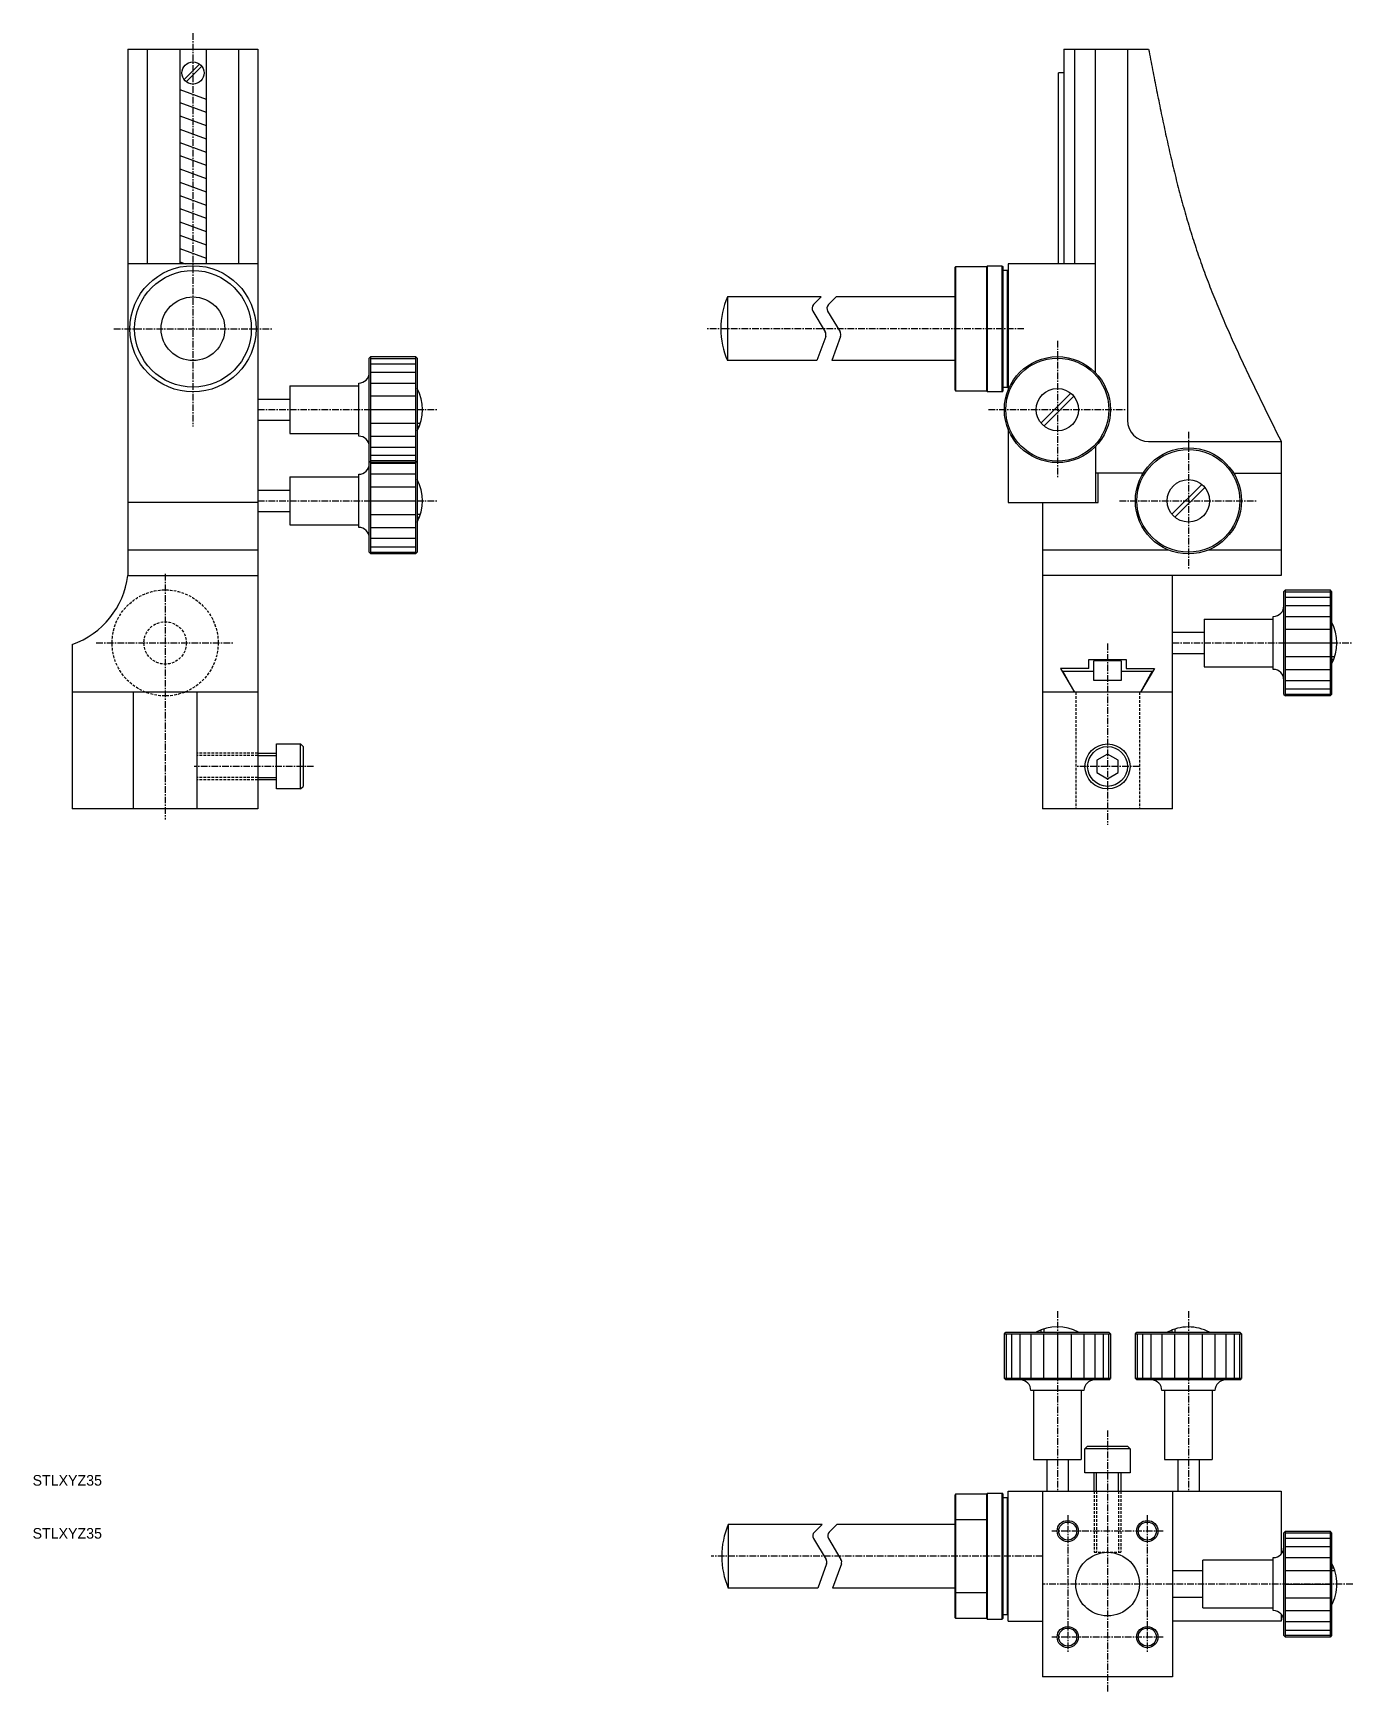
# Model space of a CAD drawing. Extents: x 755 to 1004, y -1423 to -1110.
import ezdxf

# ---------------------------------------------------------------- set-up
doc = ezdxf.new("R2010")
doc.units = 0
doc.linetypes.add('CENTER', pattern=[2, 1.25, -0.25, 0.25, -0.25])
doc.linetypes.add('DASHED', pattern=[0.75, 0.5, -0.25])
doc.layers.get('0').update_dxf_attribs({"linetype": 'CONTINUOUS'})
doc.layers.add('CENTER', color=1, linetype='CENTER')

msp = doc.modelspace()

# ---------------------------------------------------------------- linework, layer by layer
at = {"color": 7, "linetype": 'CONTINUOUS'}
for p, q in [((772.78, -1113.17), (772.78, -1212.47)), ((772.78, -1113.17), (797.28, -1113.17)), ((776.47, -1153.67), (776.47, -1113.17)), ((782.53, -1113.17), (782.53, -1153.67)), ((787.53, -1113.17), (787.53, -1153.67)), ((793.59, -1113.17), (793.59, -1153.67)), ((797.28, -1113.17), (797.28, -1256.47)), ((949.22, -1113.17), (965.22, -1113.17)), ((949.22, -1113.17), (949.22, -1153.67)), ((951.22, -1113.17), (951.22, -1153.67)), ((955.22, -1174.23), (955.22, -1113.17)), ((961.22, -1113.17), (961.22, -1183.17)), ((783.34, -1118.92), (786.28, -1115.98)), ((786.71, -1116.41), (783.77, -1119.35)), ((949.22, -1117.67), (948.22, -1117.67)), ((948.22, -1153.67), (948.22, -1117.67)), ((797.28, -1153.67), (772.78, -1153.67)), ((928.87, -1154.17), (928.72, -1154.32)), ((928.87, -1154.17), (928.72, -1154.32)), ((928.72, -1177.52), (928.72, -1154.32)), ((928.72, -1177.52), (928.72, -1154.32)), ((928.87, -1177.67), (928.87, -1154.17)), ((928.87, -1154.17), (934.72, -1154.17)), ((928.87, -1177.67), (928.87, -1154.17)), ((934.87, -1154.02), (934.72, -1154.17)), ((934.72, -1177.67), (934.72, -1154.17)), ((934.87, -1154.02), (937.57, -1154.02)), ((934.87, -1177.82), (934.87, -1154.02)), ((937.57, -1154.02), (937.72, -1154.17)), ((937.57, -1154.02), (937.57, -1177.82)), ((937.72, -1154.17), (937.72, -1177.67)), ((938.62, -1154.92), (937.72, -1154.92)), ((938.62, -1154.92), (938.72, -1155.02)), ((938.62, -1176.92), (938.62, -1154.92)), ((938.72, -1153.67), (938.72, -1177.49)), ((955.22, -1153.67), (938.72, -1153.67)), ((885.82, -1159.92), (885.82, -1171.92)), ((903.49, -1159.92), (885.82, -1159.92)), ((903.49, -1159.92), (902.04, -1161.36)), ((906.3, -1159.92), (904.85, -1161.36)), ((928.72, -1159.92), (906.3, -1159.92)), ((901.89, -1162.59), (904.24, -1166.51)), ((904.7, -1162.59), (907.05, -1166.51)), ((904.33, -1167.36), (902.67, -1171.92)), ((907.14, -1167.36), (905.48, -1171.92)), ((818.58, -1171.17), (818.28, -1171.47)), ((818.28, -1208.07), (818.28, -1171.47)), ((818.58, -1208.37), (818.58, -1171.17)), ((818.58, -1171.17), (826.98, -1171.17)), ((826.98, -1171.17), (826.98, -1208.37)), ((827.28, -1171.47), (826.98, -1171.17)), ((827.28, -1171.47), (827.28, -1208.07)), ((902.67, -1171.92), (885.82, -1171.92)), ((928.72, -1171.92), (905.48, -1171.92)), ((803.28, -1176.67), (816.28, -1176.67)), ((803.28, -1176.67), (803.28, -1185.67)), ((816.28, -1186.17), (816.28, -1176.17)), ((937.72, -1176.92), (938.62, -1176.92)), ((938.72, -1176.82), (938.62, -1176.92)), ((797.28, -1179.17), (803.28, -1179.17)), ((928.72, -1177.52), (928.87, -1177.67)), ((928.72, -1177.52), (928.87, -1177.67)), ((934.72, -1177.67), (928.87, -1177.67)), ((934.72, -1177.67), (934.87, -1177.82)), ((937.57, -1177.82), (934.87, -1177.82)), ((937.57, -1177.82), (937.72, -1177.67)), ((950.55, -1178.07), (944.92, -1183.7)), ((945.49, -1184.26), (951.11, -1178.64)), ((797.28, -1183.17), (803.28, -1183.17)), ((803.28, -1185.67), (816.28, -1185.67)), ((827.28, -1183.7), (827.89, -1183.7)), ((827.28, -1184.26), (827.69, -1184.26)), ((938.72, -1184.84), (938.72, -1198.67)), ((955.22, -1188.11), (955.22, -1198.67)), ((965.22, -1187.17), (990.22, -1187.17)), ((990.22, -1187.17), (990.22, -1212.47)), ((818.28, -1190.87), (818.58, -1191.17)), ((826.98, -1191.17), (818.58, -1191.17)), ((826.98, -1191.17), (827.28, -1190.87)), ((803.28, -1193.87), (803.28, -1202.87)), ((803.28, -1193.87), (816.28, -1193.87)), ((816.28, -1203.37), (816.28, -1193.37)), ((964.18, -1193.17), (955.22, -1193.17)), ((955.72, -1198.67), (955.72, -1193.17)), ((975.25, -1195.27), (969.62, -1200.9)), ((981.26, -1193.17), (990.22, -1193.17)), ((797.28, -1198.67), (772.78, -1198.67)), ((797.28, -1196.37), (803.28, -1196.37)), ((938.72, -1198.67), (955.72, -1198.67)), ((945.22, -1198.67), (945.22, -1256.47)), ((970.19, -1201.46), (975.81, -1195.84)), ((797.28, -1200.37), (803.28, -1200.37)), ((827.28, -1200.9), (827.89, -1200.9)), ((827.28, -1201.46), (827.69, -1201.46)), ((803.28, -1202.87), (816.28, -1202.87)), ((797.28, -1207.67), (772.78, -1207.67)), ((818.28, -1208.07), (818.58, -1208.37)), ((827.28, -1208.07), (826.98, -1208.37)), ((969.04, -1207.67), (945.22, -1207.67)), ((990.22, -1207.67), (976.39, -1207.67)), ((826.98, -1208.37), (818.58, -1208.37)), ((772.78, -1212.47), (797.28, -1212.47)), ((990.22, -1212.47), (945.22, -1212.47)), ((969.72, -1256.47), (969.72, -1212.47)), ((991.02, -1215.17), (990.72, -1215.47)), ((990.72, -1234.87), (990.72, -1215.47)), ((991.02, -1235.17), (991.02, -1215.17)), ((991.02, -1215.17), (999.42, -1215.17)), ((999.42, -1215.17), (999.42, -1235.17)), ((999.72, -1215.47), (999.42, -1215.17)), ((999.72, -1215.47), (999.72, -1234.87)), ((975.72, -1220.67), (988.72, -1220.67)), ((975.72, -1220.67), (975.72, -1229.67)), ((988.72, -1230.17), (988.72, -1220.17)), ((969.72, -1223.17), (975.72, -1223.17)), ((762.28, -1225.47), (762.28, -1256.47)), ((948.62, -1229.97), (951.22, -1234.47)), ((953.97, -1229.97), (948.62, -1229.97)), ((953.97, -1228.27), (960.97, -1228.27)), ((953.97, -1229.97), (953.97, -1228.27)), ((954.92, -1232.27), (954.92, -1228.57)), ((960.02, -1228.57), (954.92, -1228.57)), ((960.02, -1228.57), (960.02, -1232.27)), ((960.97, -1228.27), (960.97, -1229.97)), ((960.97, -1229.97), (966.32, -1229.97)), ((966.32, -1229.97), (963.72, -1234.47)), ((969.72, -1227.17), (975.72, -1227.17)), ((975.72, -1229.67), (988.72, -1229.67)), ((999.72, -1227.7), (1000.33, -1227.7)), ((999.72, -1228.26), (1000.13, -1228.26)), ((949.04, -1230.47), (954.92, -1230.47)), ((951.22, -1234.47), (949.04, -1230.47)), ((960.02, -1232.27), (954.92, -1232.27)), ((960.02, -1230.47), (965.9, -1230.47)), ((965.9, -1230.47), (963.72, -1234.47)), ((797.28, -1234.47), (762.28, -1234.47)), ((773.78, -1234.47), (773.78, -1256.47)), ((785.78, -1234.47), (785.78, -1256.47)), ((797.28, -1234.47), (797.28, -1256.47)), ((969.72, -1234.47), (945.22, -1234.47)), ((990.72, -1234.87), (991.02, -1235.17)), ((999.42, -1235.17), (991.02, -1235.17)), ((999.72, -1234.87), (999.42, -1235.17)), ((800.78, -1252.72), (800.78, -1244.22)), ((800.78, -1244.22), (805.28, -1244.22)), ((805.78, -1244.72), (805.28, -1244.22)), ((805.28, -1252.72), (805.28, -1244.22)), ((805.78, -1244.72), (805.78, -1252.22)), ((797.28, -1245.97), (800.78, -1245.97)), ((957.47, -1246.16), (955.47, -1247.31)), ((955.47, -1247.31), (955.47, -1249.62)), ((959.47, -1247.31), (957.47, -1246.16)), ((959.47, -1249.62), (959.47, -1247.31)), ((800.78, -1250.97), (797.28, -1250.97)), ((955.47, -1249.62), (957.47, -1250.78)), ((957.47, -1250.78), (959.47, -1249.62)), ((805.28, -1252.72), (800.78, -1252.72)), ((805.28, -1252.72), (805.78, -1252.22)), ((797.28, -1256.47), (762.28, -1256.47)), ((969.72, -1256.47), (945.22, -1256.47)), ((938.02, -1355.49), (938.32, -1355.19)), ((938.32, -1355.19), (957.72, -1355.19)), ((944.92, -1354.78), (944.92, -1355.19)), ((945.49, -1354.58), (945.49, -1355.19)), ((958.02, -1355.49), (957.72, -1355.19)), ((962.72, -1355.49), (963.02, -1355.19)), ((963.02, -1355.19), (982.42, -1355.19)), ((969.62, -1354.78), (969.62, -1355.19)), ((970.19, -1354.58), (970.19, -1355.19)), ((982.72, -1355.49), (982.42, -1355.19)), ((938.02, -1363.89), (938.02, -1355.49)), ((938.02, -1355.49), (958.02, -1355.49)), ((958.02, -1355.49), (958.02, -1363.89)), ((962.72, -1355.49), (982.72, -1355.49)), ((962.72, -1363.89), (962.72, -1355.49)), ((982.72, -1355.49), (982.72, -1363.89)), ((938.02, -1363.89), (938.32, -1364.19)), ((958.02, -1363.89), (938.02, -1363.89)), ((957.72, -1364.19), (938.32, -1364.19)), ((957.72, -1364.19), (958.02, -1363.89)), ((982.72, -1363.89), (962.72, -1363.89)), ((962.72, -1363.89), (963.02, -1364.19)), ((982.42, -1364.19), (963.02, -1364.19)), ((982.42, -1364.19), (982.72, -1363.89)), ((953.02, -1366.19), (943.02, -1366.19)), ((943.52, -1366.19), (943.52, -1379.19)), ((952.52, -1366.19), (952.52, -1379.19)), ((977.72, -1366.19), (967.72, -1366.19)), ((968.22, -1366.19), (968.22, -1379.19)), ((977.22, -1366.19), (977.22, -1379.19)), ((953.72, -1376.69), (953.22, -1377.19)), ((961.72, -1377.19), (953.22, -1377.19)), ((953.22, -1381.69), (953.22, -1377.19)), ((953.72, -1376.69), (961.22, -1376.69)), ((961.72, -1377.19), (961.22, -1376.69)), ((961.72, -1377.19), (961.72, -1381.69)), ((943.52, -1379.19), (952.52, -1379.19)), ((946.02, -1379.19), (946.02, -1385.19)), ((946.02, -1379.19), (946.02, -1385.19)), ((950.02, -1379.19), (950.02, -1385.19)), ((968.22, -1379.19), (977.22, -1379.19)), ((970.72, -1379.19), (970.72, -1385.19)), ((974.72, -1379.19), (974.72, -1385.19)), ((961.72, -1381.69), (953.22, -1381.69)), ((954.97, -1385.19), (954.97, -1381.69)), ((959.97, -1381.69), (959.97, -1385.19)), ((928.87, -1385.69), (928.72, -1385.84)), ((928.72, -1409.04), (928.72, -1385.84)), ((928.87, -1409.19), (928.87, -1385.69)), ((928.87, -1385.69), (934.72, -1385.69)), ((934.87, -1385.54), (934.72, -1385.69)), ((934.87, -1385.54), (934.72, -1385.69)), ((934.72, -1409.19), (934.72, -1385.69)), ((934.87, -1385.54), (937.57, -1385.54)), ((934.87, -1409.34), (934.87, -1385.54)), ((934.87, -1385.54), (936.47, -1385.54)), ((937.72, -1385.69), (937.57, -1385.54)), ((937.57, -1385.54), (937.57, -1409.34)), ((937.72, -1385.69), (937.72, -1409.19)), ((938.62, -1386.44), (937.72, -1386.44)), ((938.62, -1386.44), (938.72, -1386.54)), ((938.62, -1408.44), (938.62, -1386.44)), ((938.72, -1409.69), (938.72, -1385.19)), ((938.72, -1385.19), (990.22, -1385.19)), ((945.22, -1385.19), (945.22, -1420.19)), ((945.22, -1385.19), (945.22, -1420.19)), ((969.72, -1385.19), (969.72, -1420.19)), ((990.22, -1385.19), (990.22, -1397.02)), ((903.64, -1391.44), (885.97, -1391.44)), ((885.97, -1391.44), (885.97, -1403.44)), ((903.64, -1391.44), (902.19, -1392.89)), ((906.45, -1391.44), (905, -1392.89)), ((928.72, -1391.44), (906.45, -1391.44)), ((928.87, -1390.53), (934.72, -1390.53)), ((991.02, -1392.69), (990.72, -1392.99)), ((991.02, -1392.69), (999.42, -1392.69)), ((991.02, -1412.69), (991.02, -1392.69)), ((999.72, -1392.99), (999.42, -1392.69)), ((999.42, -1392.69), (999.42, -1412.69)), ((902.04, -1394.11), (904.39, -1398.03)), ((904.85, -1394.11), (907.2, -1398.03)), ((990.72, -1412.39), (990.72, -1392.99)), ((999.72, -1392.99), (999.72, -1412.39)), ((904.48, -1398.89), (902.82, -1403.44)), ((907.29, -1398.89), (905.63, -1403.44)), ((988.72, -1398.19), (975.42, -1398.19)), ((975.42, -1407.19), (975.42, -1398.19)), ((988.72, -1407.69), (988.72, -1397.69)), ((975.42, -1400.19), (969.72, -1400.19)), ((999.72, -1399.6), (1000.13, -1399.6)), ((1000.33, -1400.16), (999.72, -1400.16)), ((902.82, -1403.44), (885.97, -1403.44)), ((928.72, -1403.44), (905.63, -1403.44)), ((934.72, -1404.36), (928.87, -1404.36)), ((975.42, -1405.19), (969.72, -1405.19)), ((937.72, -1408.44), (938.62, -1408.44)), ((938.72, -1408.34), (938.62, -1408.44)), ((975.42, -1407.19), (988.72, -1407.19)), ((990.22, -1408.37), (990.22, -1409.69)), ((928.72, -1409.04), (928.87, -1409.19)), ((934.72, -1409.19), (928.87, -1409.19)), ((934.72, -1409.19), (934.87, -1409.34)), ((937.57, -1409.34), (934.87, -1409.34)), ((937.57, -1409.34), (937.72, -1409.19)), ((938.72, -1409.69), (945.22, -1409.69)), ((990.22, -1409.69), (969.72, -1409.69)), ((990.72, -1412.39), (991.02, -1412.69)), ((999.42, -1412.69), (991.02, -1412.69)), ((999.72, -1412.39), (999.42, -1412.69)), ((969.72, -1420.19), (945.22, -1420.19))]:
    msp.add_line(p, q, dxfattribs=at)
at = {"color": 3, "linetype": 'CONTINUOUS'}
for p, q in [((782.53, -1120.76), (787.53, -1122.58)), ((782.53, -1123.26), (787.53, -1125.08)), ((782.53, -1125.76), (787.53, -1127.58)), ((782.53, -1128.26), (787.53, -1130.08)), ((782.53, -1130.76), (787.53, -1132.58)), ((782.53, -1133.26), (787.53, -1135.08)), ((782.53, -1135.76), (787.53, -1137.58)), ((782.53, -1138.26), (787.53, -1140.08)), ((782.53, -1140.76), (787.53, -1142.58)), ((782.53, -1143.26), (787.53, -1145.08)), ((782.53, -1145.76), (787.53, -1147.58)), ((782.53, -1148.26), (787.53, -1150.08)), ((782.53, -1150.76), (787.53, -1152.58)), ((782.53, -1153.26), (783.65, -1153.67)), ((818.58, -1171.51), (826.98, -1171.51)), ((818.58, -1172.51), (826.98, -1172.51)), ((818.58, -1174.1), (826.98, -1174.1)), ((818.58, -1176.17), (826.98, -1176.17)), ((818.58, -1178.58), (826.98, -1178.58)), ((818.58, -1181.17), (826.98, -1181.17)), ((818.58, -1183.75), (826.98, -1183.75)), ((818.58, -1186.17), (826.98, -1186.17)), ((818.58, -1188.24), (826.98, -1188.24)), ((826.98, -1189.83), (818.58, -1189.83)), ((826.98, -1190.83), (818.58, -1190.83)), ((826.98, -1191.3), (818.58, -1191.3)), ((826.98, -1193.37), (818.58, -1193.37)), ((826.98, -1195.78), (818.58, -1195.78)), ((818.58, -1198.37), (826.98, -1198.37)), ((818.58, -1200.95), (826.98, -1200.95)), ((818.58, -1203.37), (826.98, -1203.37)), ((818.58, -1205.44), (826.98, -1205.44)), ((818.58, -1207.03), (826.98, -1207.03)), ((818.58, -1208.03), (826.98, -1208.03)), ((991.02, -1215.51), (999.42, -1215.51)), ((991.02, -1216.51), (999.42, -1216.51)), ((991.02, -1218.1), (999.42, -1218.1)), ((991.02, -1220.17), (999.42, -1220.17)), ((991.02, -1222.58), (999.42, -1222.58)), ((991.02, -1225.17), (999.42, -1225.17)), ((991.02, -1227.75), (999.42, -1227.75)), ((991.02, -1230.17), (999.42, -1230.17)), ((991.02, -1232.24), (999.42, -1232.24)), ((991.02, -1233.83), (999.42, -1233.83)), ((991.02, -1234.83), (999.42, -1234.83)), ((797.28, -1246.4), (800.78, -1246.4)), ((797.28, -1250.53), (800.78, -1250.53)), ((938.36, -1355.49), (938.36, -1363.89)), ((939.36, -1355.49), (939.36, -1363.89)), ((940.95, -1355.49), (940.95, -1363.89)), ((943.02, -1355.49), (943.02, -1363.89)), ((945.43, -1355.49), (945.43, -1363.89)), ((948.02, -1355.49), (948.02, -1363.89)), ((950.61, -1355.49), (950.61, -1363.89)), ((953.02, -1355.49), (953.02, -1363.89)), ((955.09, -1355.49), (955.09, -1363.89)), ((956.68, -1355.49), (956.68, -1363.89)), ((957.68, -1355.49), (957.68, -1363.89)), ((963.06, -1355.49), (963.06, -1363.89)), ((964.06, -1355.49), (964.06, -1363.89)), ((965.65, -1355.49), (965.65, -1363.89)), ((967.72, -1355.49), (967.72, -1363.89)), ((970.13, -1355.49), (970.13, -1363.89)), ((972.72, -1355.49), (972.72, -1363.89)), ((975.31, -1355.49), (975.31, -1363.89)), ((977.72, -1355.49), (977.72, -1363.89)), ((979.79, -1355.49), (979.79, -1363.89)), ((981.38, -1355.49), (981.38, -1363.89)), ((982.38, -1355.49), (982.38, -1363.89)), ((955.4, -1385.19), (955.4, -1381.69)), ((959.53, -1385.19), (959.53, -1381.69)), ((991.02, -1393.03), (999.42, -1393.03)), ((991.02, -1394.03), (999.42, -1394.03)), ((991.02, -1395.62), (999.42, -1395.62)), ((991.02, -1397.69), (999.42, -1397.69)), ((991.02, -1400.1), (999.42, -1400.1)), ((991.02, -1402.69), (999.42, -1402.69)), ((991.02, -1405.28), (999.42, -1405.28)), ((991.02, -1407.69), (999.42, -1407.69)), ((991.02, -1409.76), (999.42, -1409.76)), ((991.02, -1411.35), (999.42, -1411.35)), ((991.02, -1412.35), (999.42, -1412.35))]:
    msp.add_line(p, q, dxfattribs=at)
at = {"color": 3, "linetype": 'DASHED'}
for p, q in [((951.47, -1234.47), (951.47, -1256.47)), ((963.47, -1234.47), (963.47, -1256.47)), ((797.28, -1245.97), (785.78, -1245.97)), ((797.28, -1246.4), (785.78, -1246.4)), ((797.28, -1250.53), (785.78, -1250.53)), ((797.28, -1250.97), (785.78, -1250.97)), ((954.97, -1385.19), (954.97, -1396.69)), ((955.4, -1385.19), (955.4, -1396.69)), ((959.53, -1385.19), (959.53, -1396.69)), ((959.97, -1385.19), (959.97, -1396.69)), ((954.97, -1396.69), (959.97, -1396.69))]:
    msp.add_line(p, q, dxfattribs=at)
at = {"color": 7}
msp.add_polyline3d([(965.22, -1113.17, 0), (965.31, -1113.65, 0), (965.4, -1114.14, 0), (965.5, -1114.63, 0), (965.59, -1115.11, 0), (965.69, -1115.6, 0), (965.78, -1116.09, 0), (965.87, -1116.57, 0), (965.97, -1117.06, 0), (966.06, -1117.55, 0), (966.16, -1118.03, 0), (966.25, -1118.52, 0), (966.35, -1119.01, 0), (966.44, -1119.49, 0), (966.54, -1119.98, 0), (966.64, -1120.47, 0), (966.73, -1120.95, 0), (966.83, -1121.44, 0), (966.92, -1121.92, 0), (967.02, -1122.41, 0), (967.12, -1122.89, 0), (967.22, -1123.38, 0), (967.32, -1123.87, 0), (967.41, -1124.35, 0), (967.51, -1124.84, 0), (967.61, -1125.32, 0), (967.72, -1125.8, 0), (967.82, -1126.29, 0), (967.92, -1126.77, 0), (968.02, -1127.26, 0), (968.12, -1127.74, 0), (968.22, -1128.23, 0), (968.33, -1128.71, 0), (968.43, -1129.19, 0), (968.54, -1129.68, 0), (968.64, -1130.16, 0), (968.75, -1130.64, 0), (968.86, -1131.12, 0), (968.97, -1131.61, 0), (969.07, -1132.09, 0), (969.18, -1132.57, 0), (969.29, -1133.05, 0), (969.4, -1133.53, 0), (969.52, -1134.01, 0), (969.63, -1134.49, 0), (969.74, -1134.97, 0), (969.86, -1135.45, 0), (969.97, -1135.93, 0), (970.09, -1136.41, 0), (970.21, -1136.89, 0), (970.32, -1137.37, 0), (970.44, -1137.85, 0), (970.56, -1138.32, 0), (970.69, -1138.8, 0), (970.81, -1139.28, 0), (970.93, -1139.76, 0), (971.06, -1140.23, 0), (971.18, -1140.71, 0), (971.31, -1141.18, 0), (971.44, -1141.66, 0), (971.57, -1142.13, 0), (971.7, -1142.61, 0), (971.83, -1143.08, 0), (971.96, -1143.56, 0), (972.1, -1144.03, 0), (972.23, -1144.5, 0), (972.37, -1144.97, 0), (972.51, -1145.45, 0), (972.65, -1145.92, 0), (972.79, -1146.39, 0), (972.93, -1146.86, 0), (973.07, -1147.33, 0), (973.22, -1147.8, 0), (973.36, -1148.27, 0), (973.51, -1148.74, 0), (973.66, -1149.2, 0), (973.81, -1149.67, 0), (973.97, -1150.14, 0), (974.12, -1150.61, 0), (974.27, -1151.07, 0), (974.43, -1151.54, 0), (974.59, -1152, 0), (974.75, -1152.47, 0), (974.91, -1152.93, 0), (975.08, -1153.39, 0), (975.24, -1153.86, 0), (975.41, -1154.32, 0), (975.58, -1154.78, 0), (975.74, -1155.24, 0), (975.91, -1155.7, 0), (976.09, -1156.16, 0), (976.26, -1156.62, 0), (976.43, -1157.08, 0), (976.61, -1157.54, 0), (976.79, -1158, 0), (976.97, -1158.46, 0), (977.15, -1158.92, 0), (977.33, -1159.37, 0), (977.51, -1159.83, 0), (977.7, -1160.29, 0), (977.88, -1160.74, 0), (978.07, -1161.2, 0), (978.25, -1161.65, 0), (978.44, -1162.11, 0), (978.63, -1162.56, 0), (978.83, -1163.02, 0), (979.02, -1163.47, 0), (979.21, -1163.92, 0), (979.4, -1164.38, 0), (979.6, -1164.83, 0), (979.79, -1165.28, 0), (979.99, -1165.73, 0), (980.19, -1166.18, 0), (980.39, -1166.64, 0), (980.59, -1167.09, 0), (980.79, -1167.54, 0), (980.99, -1167.99, 0), (981.19, -1168.44, 0), (981.4, -1168.89, 0), (981.6, -1169.34, 0), (981.81, -1169.79, 0), (982.01, -1170.23, 0), (982.22, -1170.68, 0), (982.43, -1171.13, 0), (982.63, -1171.58, 0), (982.84, -1172.03, 0), (983.05, -1172.48, 0), (983.26, -1172.92, 0), (983.47, -1173.37, 0), (983.68, -1173.82, 0), (983.9, -1174.26, 0), (984.11, -1174.71, 0), (984.32, -1175.16, 0), (984.54, -1175.6, 0), (984.75, -1176.05, 0), (984.97, -1176.5, 0), (985.18, -1176.94, 0), (985.4, -1177.39, 0), (985.61, -1177.83, 0), (985.83, -1178.28, 0), (986.05, -1178.72, 0), (986.26, -1179.17, 0), (986.48, -1179.61, 0), (986.7, -1180.06, 0), (986.92, -1180.5, 0), (987.14, -1180.95, 0), (987.35, -1181.39, 0), (987.57, -1181.84, 0), (987.79, -1182.28, 0), (988.01, -1182.73, 0), (988.23, -1183.17, 0), (988.45, -1183.61, 0), (988.67, -1184.06, 0), (988.89, -1184.5, 0), (989.11, -1184.95, 0), (989.33, -1185.39, 0), (989.55, -1185.83, 0), (989.78, -1186.28, 0), (990, -1186.72, 0), (990.22, -1187.17, 0)], dxfattribs=at)
at = {"color": 7, "linetype": 'CONTINUOUS'}
for centre, radius in [((785.03, -1117.67), 2.1), ((785.03, -1165.92), 11.9), ((785.03, -1165.92), 11), ((785.03, -1165.92), 6), ((948.02, -1181.17), 10), ((948.02, -1181.17), 9.7), ((948.02, -1181.17), 4), ((972.72, -1198.37), 10), ((972.72, -1198.37), 9.7), ((972.72, -1198.37), 4), ((957.47, -1248.47), 4.25), ((957.47, -1248.47), 3.75), ((949.97, -1392.69), 1.7), ((949.97, -1392.69), 1.7), ((964.97, -1392.69), 1.7), ((957.47, -1402.69), 6), ((949.97, -1412.69), 1.7), ((964.97, -1412.69), 1.7)]:
    msp.add_circle(centre, radius, dxfattribs=at)
at = {"color": 3, "linetype": 'DASHED'}
for radius in [10, 4]:
    msp.add_circle((779.78, -1225.17), radius, dxfattribs=at)
at = {"color": 3, "linetype": 'CONTINUOUS'}
for centre in [(949.97, -1392.69), (964.97, -1392.69), (949.97, -1412.69), (964.97, -1412.69)]:
    msp.add_circle(centre, 2, dxfattribs=at)
at = {"color": 7, "linetype": 'CONTINUOUS'}
for centre, radius, start, end in [((899.57, -1165.92), 15, 156.4218, 180), ((902.75, -1162.07), 1, 135, 210.9638), ((905.56, -1162.07), 1, 135, 210.9638), ((899.57, -1165.92), 15, 180, 203.5782), ((903.39, -1167.02), 1, 339.9867, 30.9638), ((906.2, -1167.02), 1, 339.9867, 30.9638), ((816.28, -1174.17), 2, 270, 0), ((819.78, -1181.17), 8.5, 331.9275, 28.0725), ((965.22, -1183.17), 4, 180, 270), ((816.28, -1188.17), 2, 0, 90), ((816.28, -1191.37), 2, 270, 0), ((819.78, -1198.37), 8.5, 331.9275, 28.0725), ((816.28, -1205.37), 2, 0, 90), ((756.91, -1210.39), 16, 289.5917, 352.5532), ((988.72, -1218.17), 2, 270, 0), ((992.22, -1225.17), 8.5, 331.9275, 28.0725), ((988.72, -1232.17), 2, 0, 90), ((948.02, -1362.69), 8.5, 61.9275, 118.0725), ((972.72, -1362.69), 8.5, 90, 118.0725), ((972.72, -1362.69), 8.5, 61.9275, 90), ((941.02, -1366.19), 2, 0, 90), ((955.02, -1366.19), 2, 90, 180), ((965.72, -1366.19), 2, 0, 90), ((979.72, -1366.19), 2, 90, 180), ((899.72, -1397.44), 15, 156.4218, 180), ((902.9, -1393.6), 1, 135, 210.9638), ((905.71, -1393.6), 1, 135, 210.9638), ((988.72, -1395.69), 2, 270, 0), ((899.72, -1397.44), 15, 180, 203.5782), ((903.54, -1398.55), 1, 339.9867, 30.9638), ((906.35, -1398.55), 1, 339.9867, 30.9638), ((992.22, -1402.69), 8.5, 0, 28.0725), ((992.22, -1402.69), 8.5, 331.9275, 0), ((988.72, -1409.69), 2, 0, 90)]:
    msp.add_arc(centre, radius, start, end, dxfattribs=at)
at = {"layer": 'CENTER', "color": 1, "linetype": 'CENTER'}
for p, q in [((785.03, -1110.17), (785.03, -1184.32)), ((770.13, -1165.92), (799.93, -1165.92)), ((941.72, -1165.92), (881.72, -1165.92)), ((948.02, -1168.17), (948.02, -1194.17)), ((797.28, -1181.17), (831.28, -1181.17)), ((935.02, -1181.17), (961.02, -1181.17)), ((972.72, -1185.37), (972.72, -1211.37)), ((797.28, -1198.37), (831.28, -1198.37)), ((959.72, -1198.37), (985.72, -1198.37)), ((779.78, -1212.17), (779.78, -1258.47)), ((766.78, -1225.17), (792.78, -1225.17)), ((957.47, -1225.27), (957.47, -1259.47)), ((969.72, -1225.17), (1003.72, -1225.17)), ((807.78, -1248.47), (785.28, -1248.47)), ((963.47, -1248.47), (951.47, -1248.47)), ((948.02, -1351.19), (948.02, -1385.19)), ((972.72, -1351.19), (972.72, -1385.19)), ((957.47, -1373.69), (957.47, -1423.19)), ((949.97, -1389.69), (949.97, -1415.69)), ((964.97, -1389.69), (964.97, -1415.69)), ((967.97, -1392.69), (946.97, -1392.69)), ((945.22, -1397.44), (882.72, -1397.44)), ((1003.72, -1402.69), (945.22, -1402.69)), ((967.97, -1412.69), (946.97, -1412.69))]:
    msp.add_line(p, q, dxfattribs=at)

# ---------------------------------------------------------------- texts
at = {"color": 7, "linetype": 'CONTINUOUS'}
for p in [(754.79, -1384.12), (754.79, -1394.12)]:
    msp.add_text('STLXYZ35', height=2, dxfattribs=at).set_placement(p)

doc.saveas('drawing.dxf')
